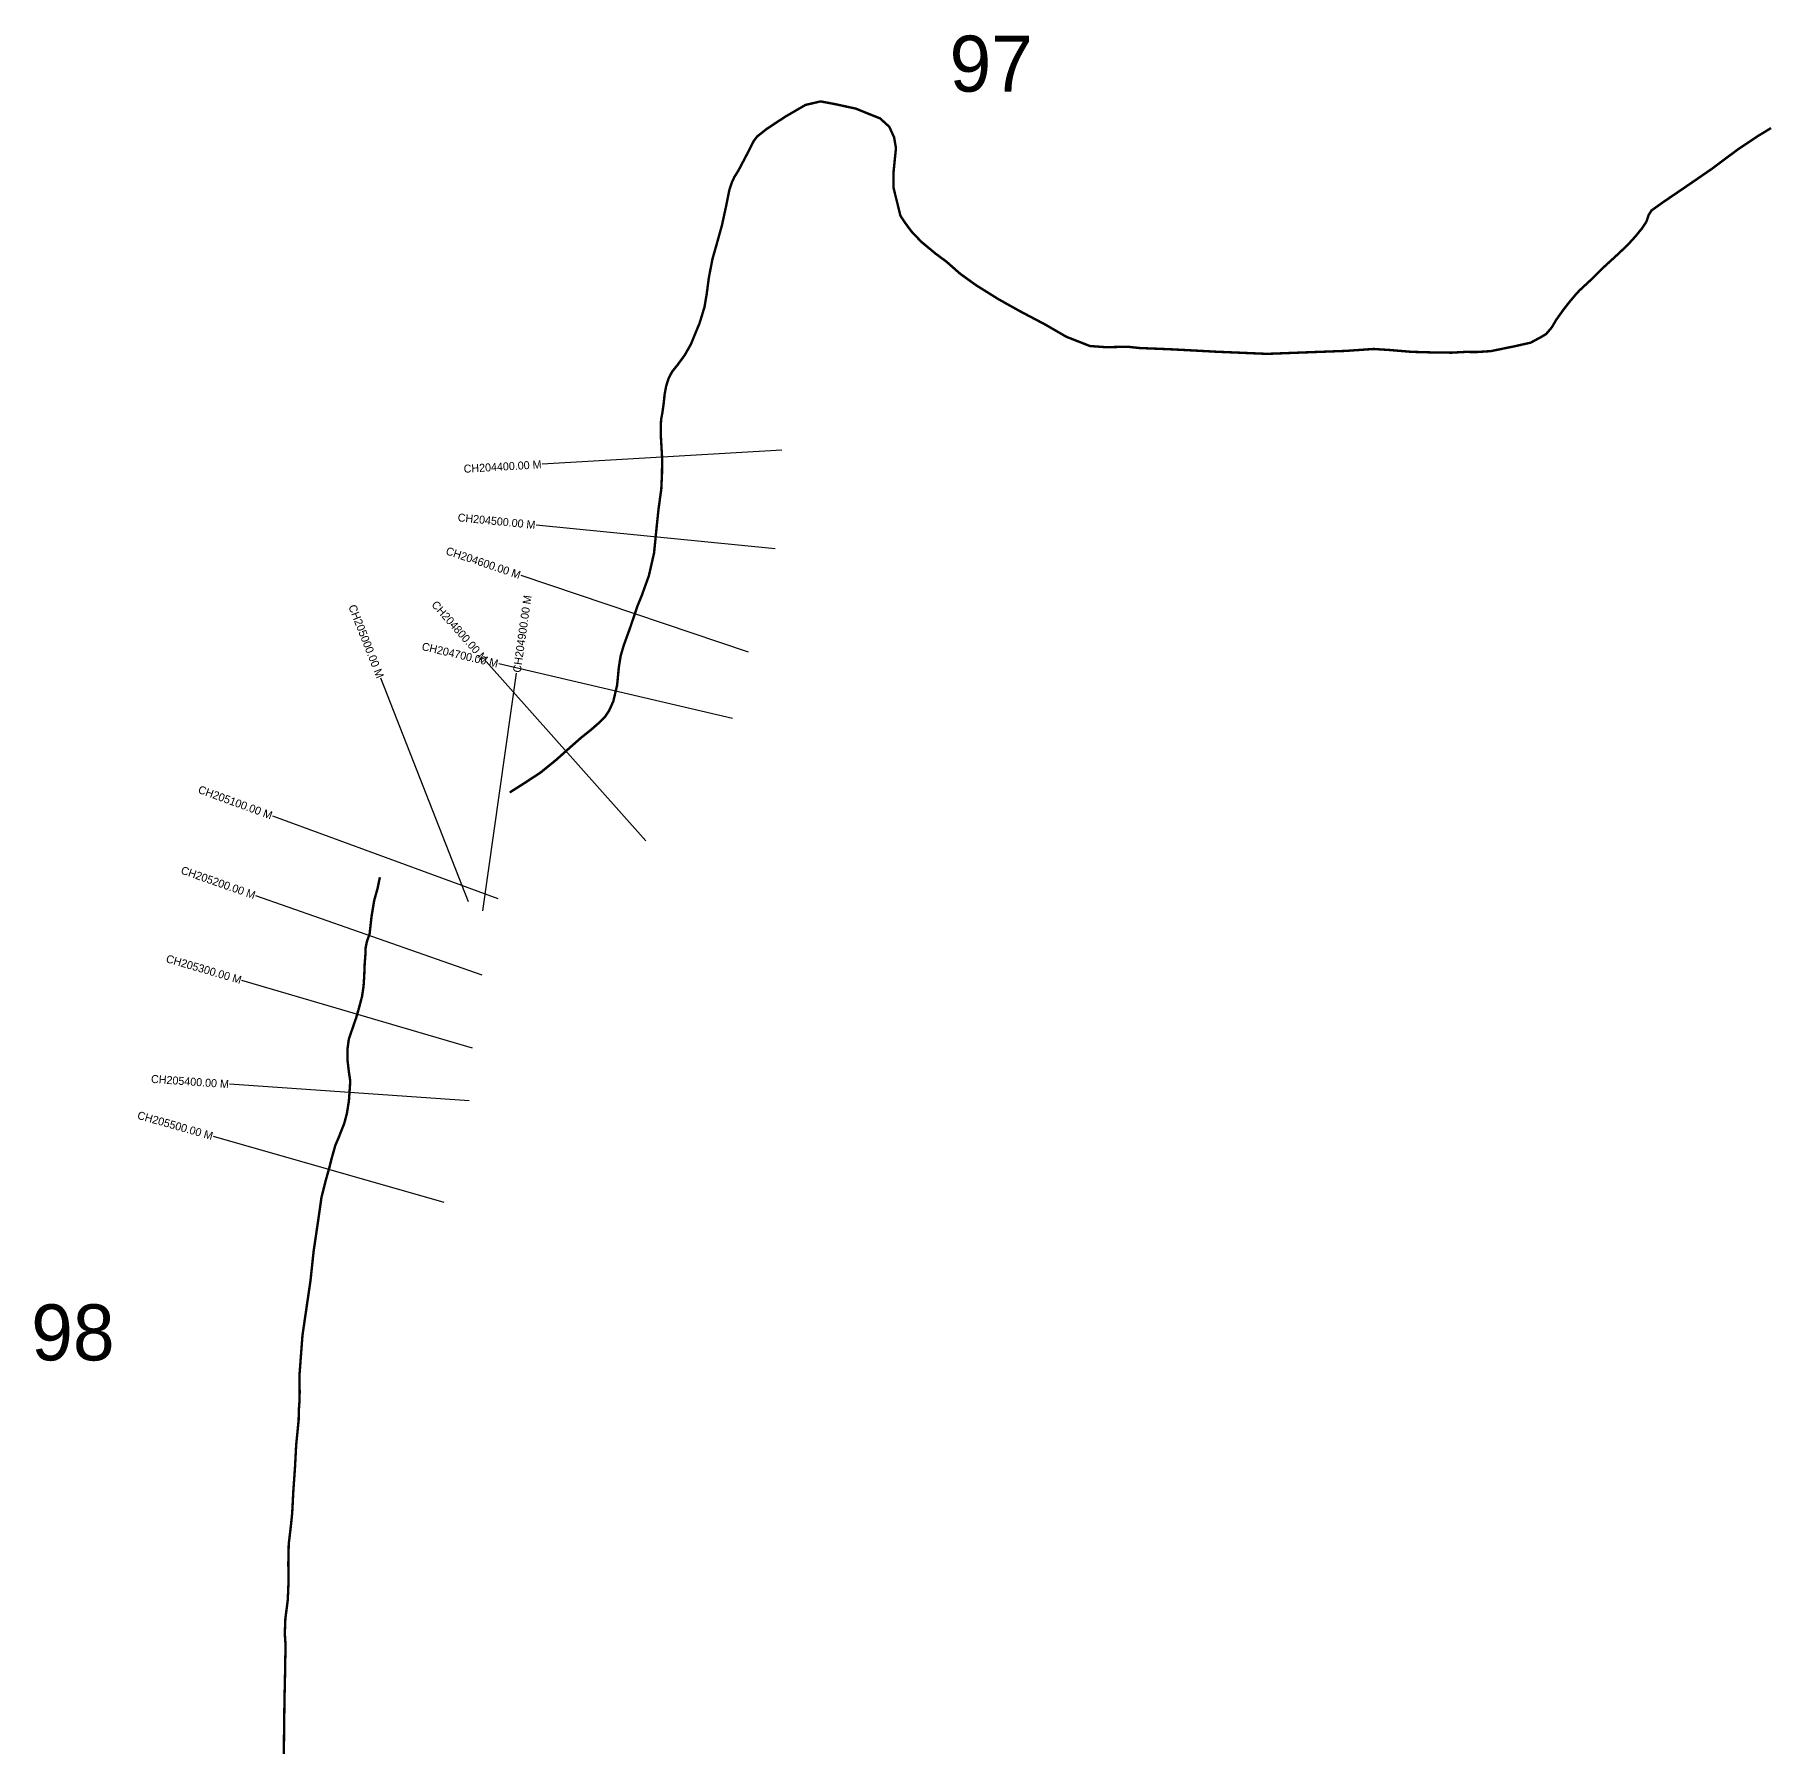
# Model space of a CAD drawing. Header units: metres. Extents: x 271696 to 279137, y 2078472 to 2086717.
# Drawn here: x 274533 to 276704, y 2078472 to 2080621 of the extents above; entities that cross this region are included whole.
import ezdxf
from ezdxf.enums import TextEntityAlignment as Align

# ---------------------------------------------------------------- set-up
doc = ezdxf.new("R2010")
doc.units = ezdxf.units.M
for name, color, linetype in [('CS', 134, 'Continuous'), ('CSMark', 210, 'Continuous'), ('NATURALLY PROTECTED', 3, 'Continuous')]:
    doc.layers.add(name, color=color, linetype=linetype)

msp = doc.modelspace()

# ---------------------------------------------------------------- linework, layer by layer
at = {"layer": 'CS'}
for p, q in [((275467.1, 2080102.2), (275167.6, 2080084.8)), ((275458.6, 2079979.1), (275160, 2080008.8)), ((275425.4, 2079850), (275141.1, 2079945.8)), ((275296.9, 2079614.3), (275097.6, 2079838.5)), ((275405.4, 2079767.3), (275113.3, 2079835.3)), ((275075.4, 2079538.1), (274965.8, 2079817.3)), ((275093.4, 2079526.6), (275135.6, 2079823.7)), ((275112.4, 2079542), (274830.8, 2079645.2)), ((275092.7, 2079446.4), (274809.6, 2079545.7)), ((275080.3, 2079355.4), (274792.4, 2079439.9)), ((275076.3, 2079289.4), (274777, 2079310.2)), ((275045.2, 2079162.4), (274756.7, 2079244.9))]:
    msp.add_line(p, q, dxfattribs=at)
at = {"layer": 'NATURALLY PROTECTED', "const_width": 3, "flags": 128}
for points in [[(276702.9, 2080504.8), (276687.9, 2080495.7), (276661.4, 2080478.1), (276629.1, 2080454), (276602.7, 2080435.8), (276568.6, 2080412.6), (276553.5, 2080401.8), (276550.1, 2080396.4), (276547.1, 2080387.8), (276542.1, 2080380.1), (276533.5, 2080369.5), (276523.7, 2080358.7), (276511, 2080346.7), (276494.4, 2080331.5), (276477.2, 2080314.6), (276463.4, 2080301.8), (276458.5, 2080296.4), (276450.5, 2080286.9), (276442.4, 2080276.4), (276434.4, 2080265.1), (276428.9, 2080255.7), (276422, 2080247.6), (276415, 2080243.4), (276402.6, 2080236.7), (276383, 2080232.3), (276352.8, 2080226.1), (276335.3, 2080225), (276320.2, 2080225.1), (276304, 2080224.2), (276282.5, 2080224.4), (276254, 2080225.2), (276225.1, 2080227.6), (276206.2, 2080228.8), (276171.6, 2080226.4), (276133.5, 2080225), (276073.2, 2080222.7), (276011.1, 2080225.3), (275990.8, 2080226.4), (275955.1, 2080228.3), (275913.7, 2080230), (275898.8, 2080231.6), (275872, 2080231), (275851.8, 2080232.5), (275822.3, 2080244.1), (275795.7, 2080259.5), (275764.4, 2080276), (275737.2, 2080291.2), (275709.4, 2080308.6), (275689.7, 2080322.8), (275672.7, 2080337.8), (275659, 2080347.9), (275641.2, 2080362.7), (275629, 2080375.5), (275620.3, 2080387.3), (275615.1, 2080395.3), (275606.6, 2080429.6), (275606.4, 2080448.9), (275609.5, 2080479.8), (275607.2, 2080493.2), (275601.2, 2080506.4), (275589.8, 2080516.8), (275559.3, 2080529.1), (275533.5, 2080534.7), (275515.3, 2080538.1), (275496.5, 2080533.7), (275471.5, 2080519.2), (275448.1, 2080503.8), (275436, 2080494.2), (275431.8, 2080488.6), (275425.7, 2080476.5), (275412.7, 2080451.8), (275407.7, 2080443.8), (275404.6, 2080437.3), (275401.3, 2080427.2), (275397.5, 2080408.2), (275392.1, 2080383.4), (275385.7, 2080360.4), (275380.3, 2080341.5), (275375.7, 2080317.7), (275373, 2080297.2), (275370.2, 2080280.9), (275364, 2080260.6), (275359.2, 2080249.2), (275353.6, 2080235.3), (275345.6, 2080221.1), (275336.9, 2080209.3), (275329.9, 2080200.5), (275325.5, 2080192.3), (275322.3, 2080182.1), (275320.5, 2080172.2), (275319.1, 2080159.4), (275317.6, 2080148.6), (275316.1, 2080141.1), (275315.6, 2080131.4), (275315.9, 2080117.5), (275317.3, 2080093.3), (275317.2, 2080073.2), (275316.3, 2080053.7), (275312.8, 2080028.3), (275310.6, 2080007.4), (275308.1, 2079982.1), (275307.2, 2079973.6), (275300.8, 2079945.5), (275291.6, 2079919.9), (275286.5, 2079907.6), (275277.3, 2079880.3), (275269.4, 2079858.5), (275265.6, 2079845.7), (275263.3, 2079831.4), (275261.1, 2079808.7), (275256.4, 2079788.7), (275251.1, 2079776.9), (275246.1, 2079769.4), (275239.1, 2079762.3), (275228.4, 2079752.9), (275216.1, 2079743.1), (275204.2, 2079732.6), (275184.7, 2079715.2), (275166.1, 2079700.1), (275161.8, 2079697.2), (275146.6, 2079687.2), (275127.9, 2079675.3), (275126.8, 2079675)], [(274964.7, 2079568.8), (274961.8, 2079554.8), (274957.6, 2079539.8), (274954.3, 2079520.1), (274951.9, 2079498.3), (274948.4, 2079488.1), (274946.9, 2079480.8), (274946.7, 2079473.2), (274945.7, 2079460.3), (274945.1, 2079444.5), (274944.3, 2079432.7), (274942.4, 2079419.8), (274938.7, 2079405.8), (274935.3, 2079393.9), (274931.3, 2079382.2), (274925.9, 2079366.7), (274924.1, 2079353.2), (274924.1, 2079341.3), (274926, 2079325.3), (274927.7, 2079314.1), (274926.9, 2079302.5), (274926, 2079289.3), (274923.4, 2079273.4), (274920.2, 2079261.3), (274913.3, 2079243.8), (274909, 2079233.7), (274904.7, 2079218.4), (274901.3, 2079205), (274897.1, 2079190.2), (274891.8, 2079169.2), (274887.9, 2079142), (274881.9, 2079101.4), (274878, 2079064.9), (274868, 2078996.6), (274864.2, 2078946.4), (274864.2, 2078946.4), (274864.1, 2078935.3), (274864.1, 2078935.3), (274864.1, 2078935.3), (274864.5, 2078926.6), (274864.2, 2078913.9), (274863.4, 2078902.2), (274863.2, 2078890.7), (274862, 2078878.5), (274860.1, 2078859.3), (274858.7, 2078832.4), (274856.6, 2078802.7), (274855.1, 2078773.8), (274853.3, 2078756.6), (274850.8, 2078735.6), (274850.3, 2078711.4), (274850.6, 2078689.6), (274849.6, 2078665.8), (274846.6, 2078642.3), (274845.9, 2078623.7), (274846.9, 2078608.7), (274846.5, 2078592.1), (274846.2, 2078573), (274845.5, 2078541.5), (274845, 2078503.7), (274844.7, 2078473.3)]]:
    msp.add_lwpolyline(points, dxfattribs=at)

# ---------------------------------------------------------------- texts
at = {"char_height": 70, "attachment_point": 1}
for s, insert in [('97', (275676.5, 2080620.3)), ('98', (274529.1, 2079035.1))]:
    msp.add_mtext_dynamic_manual_height_columns(s, width=95.172, gutter_width=1, heights=[0], dxfattribs=dict(at, insert=insert))
at = {"layer": 'CSMark'}
for s, rotation, p in [('CH204400.00 M', 3.333, (275166.6, 2080084.7)), ('CH204500.00 M', 354.3211, (275159, 2080008.9)), ('CH204600.00 M', 341.3873, (275140.1, 2079946.1)), ('CH205000.00 M', 291.4347, (274965.4, 2079818.2)), ('CH204800.00 M', 311.6405, (275096.9, 2079839.3)), ('CH204700.00 M', 346.894, (275112.3, 2079835.5)), ('CH205100.00 M', 339.8817, (274829.8, 2079645.6)), ('CH205200.00 M', 340.6676, (274808.7, 2079546)), ('CH205300.00 M', 343.6461, (274791.5, 2079440.2)), ('CH205400.00 M', 356.0332, (274776, 2079310.2)), ('CH205500.00 M', 344.0383, (274755.8, 2079245.2))]:
    msp.add_text(s, height=10, rotation=rotation, dxfattribs=at).set_placement(p, align=Align.MIDDLE_RIGHT)
msp.add_text('CH204900.00 M', height=10, rotation=81.9242, dxfattribs=at).set_placement((275135.7, 2079824.6), align=Align.MIDDLE_LEFT)

doc.saveas('drawing.dxf')
